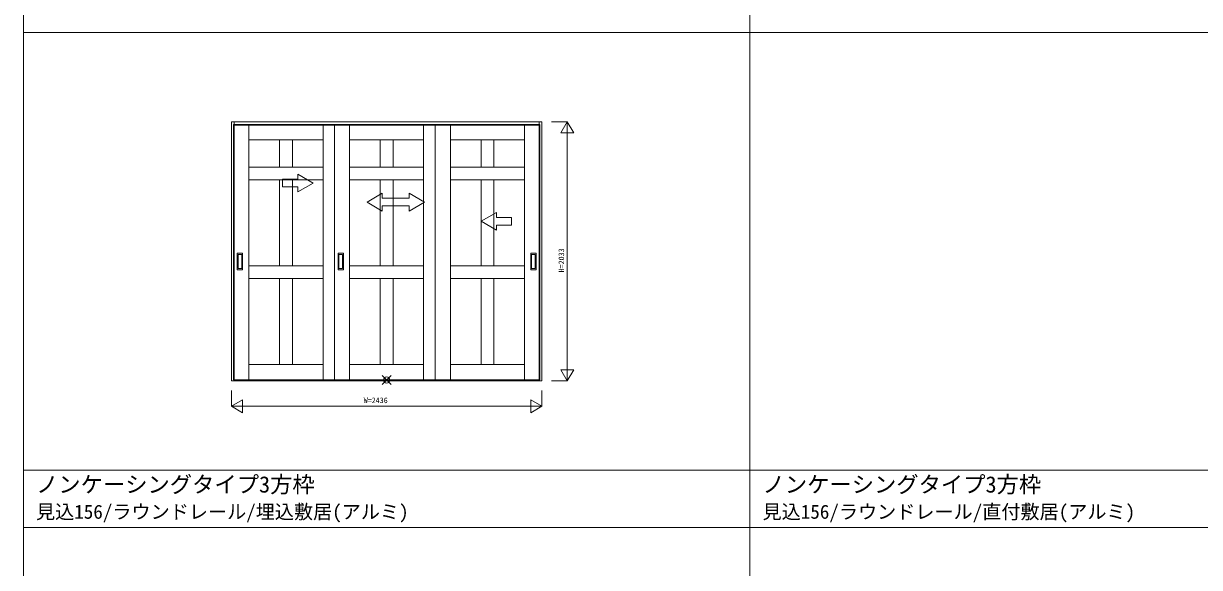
# Model space of a CAD drawing. Units: millimetres, scale not verified. Extents: x -14341 to 14341, y -10000 to 10000.
# Drawn here: x -14341 to -5111, y -4269 to 1 of the extents above; entities that cross this region are included whole.
import ezdxf
from ezdxf.enums import TextEntityAlignment as Align

# ---------------------------------------------------------------- set-up
doc = ezdxf.new("R2010")
doc.units = ezdxf.units.MM
doc.header["$LTSCALE"] = 50
doc.layers.add('0-0_0', color=7, linetype='Continuous')
for name, color, linetype, lineweight in [('0-1_YKK_F1', 7, 'Continuous', 18), ('0-2_YKK_IN', 1, 'Continuous', 18), ('0-3_YKK_A1', 4, 'Continuous', 18), ('0-4_YKK_N1', 2, 'Continuous', 18)]:
    doc.layers.add(name, color=color, linetype=linetype, lineweight=lineweight)
doc.styles.add('ＭＳ ゴシック', font='')
doc.styles.get('ＭＳ ゴシック').set_extended_font_data('MS Gothic')

msp = doc.modelspace()

# ---------------------------------------------------------------- linework, layer by layer
at = {"layer": '0-1_YKK_F1'}
for p, q in [((-14340.51, -10000), (-14340.51, 10000)), ((-8640.51, -10000), (-8640.51, 9500)), ((-14340.51, -70), (14159.49, -70)), ((-14340.51, -3505), (14159.49, -3505)), ((-14340.51, -3955), (14159.49, -3955))]:
    msp.add_line(p, q, dxfattribs=at)
at = {"layer": '0-2_YKK_IN'}
for p, q in [((-11525.86, -2832.86), (-11455.15, -2762.14)), ((-11525.86, -2762.14), (-11455.15, -2832.86))]:
    msp.add_line(p, q, dxfattribs=at)
msp.add_circle((-11490.51, -2797.5), 25, dxfattribs=at)
at = {"layer": '0-3_YKK_A1'}
for p, q in [((-12688.51, -771), (-12688.51, -2804)), ((-10292.51, -795), (-12688.51, -795)), ((-10292.51, -798), (-12688.51, -798)), ((-10292.51, -2804), (-10292.51, -771)), ((-12068.07, -1251), (-12188.07, -1181.72)), ((-12188.07, -1221), (-12188.07, -1181.72)), ((-12068.07, -1251), (-12188.07, -1320.28)), ((-12188.07, -1320.28), (-12188.07, -1281)), ((-11644.51, -1401), (-11524.51, -1331.72)), ((-11524.51, -1331.72), (-11524.51, -1371)), ((-11524.51, -1371), (-11314.51, -1371)), ((-11314.51, -1331.72), (-11314.51, -1371)), ((-11194.51, -1401), (-11314.51, -1331.72)), ((-11644.51, -1401), (-11524.51, -1471)), ((-11524.51, -1431), (-11524.51, -1471)), ((-11314.51, -1431), (-11524.51, -1431)), ((-11194.51, -1401), (-11314.51, -1471)), ((-11314.51, -1431), (-11314.51, -1471)), ((-10749.32, -1551), (-10629.32, -1481.72)), ((-10749.32, -1551), (-10629.32, -1620.28)), ((-10629.32, -1521), (-10629.32, -1481.72)), ((-10629.32, -1620.28), (-10629.32, -1581)), ((-12663.01, -1930.5), (-12663.01, -1802.5)), ((-12622.01, -1801.5), (-12662.01, -1801.5)), ((-12657.01, -1920.5), (-12657.01, -1812.5)), ((-12656.01, -1811.5), (-12628.01, -1811.5)), ((-12627.01, -1812.5), (-12627.01, -1920.5)), ((-12621.01, -1930.5), (-12621.01, -1802.5)), ((-11872.01, -1930.5), (-11872.01, -1802.5)), ((-11831.01, -1801.5), (-11871.01, -1801.5)), ((-11866.01, -1920.5), (-11866.01, -1812.5)), ((-11865.01, -1811.5), (-11837.01, -1811.5)), ((-11836.01, -1812.5), (-11836.01, -1920.5)), ((-11830.01, -1930.5), (-11830.01, -1802.5)), ((-10360.01, -1930.5), (-10360.01, -1802.5)), ((-10359.01, -1801.5), (-10319.01, -1801.5)), ((-10354.01, -1812.5), (-10354.01, -1920.5)), ((-10325.01, -1811.5), (-10353.01, -1811.5)), ((-10324.01, -1920.5), (-10324.01, -1812.5)), ((-10318.01, -1930.5), (-10318.01, -1802.5)), ((-12622.01, -1931.5), (-12662.01, -1931.5)), ((-12628.01, -1921.5), (-12656.01, -1921.5)), ((-11989.01, -1901), (-12572.01, -1900.89)), ((-11831.01, -1931.5), (-11871.01, -1931.5)), ((-11837.01, -1921.5), (-11865.01, -1921.5)), ((-11200.01, -1901), (-11781.01, -1900.89)), ((-10409.01, -1901), (-10990.01, -1900.89)), ((-10359.01, -1931.5), (-10319.01, -1931.5)), ((-10353.01, -1921.5), (-10325.01, -1921.5)), ((-12572.01, -2000.89), (-11989.01, -2001)), ((-11781.01, -2000.89), (-11200.01, -2001)), ((-10990.01, -2000.89), (-10409.01, -2001)), ((-11989.01, -2676), (-12572.01, -2676)), ((-11200.01, -2676), (-11781.01, -2676)), ((-10409.01, -2676), (-10990.01, -2676)), ((-12688.51, -2800), (-10292.51, -2800)), ((-12688.51, -2804), (-10292.51, -2804)), ((-12572.01, -2796), (-11989.01, -2796)), ((-11989.01, -2796), (-11869.01, -2796)), ((-11781.01, -2796), (-11200.01, -2796)), ((-11200.01, -2796), (-11080.01, -2796)), ((-10990.01, -2796), (-10409.01, -2796))]:
    msp.add_line(p, q, dxfattribs=at)
for points in [[(-10292.51, -2804), (-10272.51, -2804), (-10272.51, -771), (-12708.51, -771), (-12708.51, -2804), (-12688.51, -2804)], [(-11869.01, -792), (-11989.01, -792), (-11989.01, -2796)], [(-11080.01, -792), (-11200.01, -792), (-11200.01, -2796)], [(-12188.07, -1221), (-12308.07, -1221), (-12308.07, -1281), (-12188.07, -1281)], [(-10629.32, -1521), (-10509.32, -1521), (-10509.32, -1581), (-10629.32, -1581)]]:
    msp.add_lwpolyline(points, dxfattribs=at)
for points in [[(-12692.01, -2796), (-12572.01, -2796), (-12572.01, -792), (-12692.01, -792)], [(-12572.01, -912), (-11989.01, -912), (-11989.01, -792), (-12572.01, -792)], [(-11901.01, -2796), (-11781.01, -2796), (-11781.01, -792), (-11901.01, -792)], [(-11781.01, -912), (-11200.01, -912), (-11200.01, -792), (-11781.01, -792)], [(-11110.01, -2796), (-10990.01, -2796), (-10990.01, -792), (-11110.01, -792)], [(-10990.01, -912), (-10409.01, -912), (-10409.01, -792), (-10990.01, -792)], [(-10409.01, -2796), (-10289.01, -2796), (-10289.01, -792), (-10409.01, -792)], [(-12330.51, -912), (-12330.51, -1125.95), (-12230.51, -1125.95), (-12230.51, -912)], [(-11540.51, -912), (-11540.51, -1125.95), (-11440.51, -1125.95), (-11440.51, -912)], [(-10749.51, -912), (-10749.51, -1125.95), (-10649.51, -1125.95), (-10649.51, -912)], [(-12572.01, -1225.89), (-11989.01, -1226), (-11989.01, -1126), (-12572.01, -1125.89)], [(-11781.01, -1225.89), (-11200.01, -1226), (-11200.01, -1126), (-11781.01, -1125.89)], [(-10990.01, -1225.89), (-10409.01, -1226), (-10409.01, -1126), (-10990.01, -1125.89)], [(-12330.51, -1225.95), (-12330.51, -1900.95), (-12230.51, -1900.95), (-12230.51, -1225.95)], [(-11540.51, -1225.95), (-11540.51, -1900.95), (-11440.51, -1900.95), (-11440.51, -1225.95)], [(-10749.51, -1225.95), (-10749.51, -1900.95), (-10649.51, -1900.95), (-10649.51, -1225.95)], [(-12330.51, -2000.95), (-12330.51, -2676), (-12230.51, -2676), (-12230.51, -2000.95)], [(-11540.51, -2000.95), (-11540.51, -2676), (-11440.51, -2676), (-11440.51, -2000.95)], [(-10749.51, -2000.95), (-10749.51, -2676), (-10649.51, -2676), (-10649.51, -2000.95)]]:
    msp.add_lwpolyline(points, close=True, dxfattribs=at)
for centre, start, end in [((-12662.01, -1802.5), 90, 180), ((-12656.01, -1812.5), 90, 180), ((-12628.01, -1812.5), 0, 90), ((-12622.01, -1802.5), 0, 90), ((-11871.01, -1802.5), 90, 180), ((-11865.01, -1812.5), 90, 180), ((-11837.01, -1812.5), 0, 90), ((-11831.01, -1802.5), 0, 90), ((-10359.01, -1802.5), 90, 180), ((-10353.01, -1812.5), 90, 180), ((-10325.01, -1812.5), 360, 90), ((-10319.01, -1802.5), 0, 90), ((-12662.01, -1930.5), 180, 270), ((-12656.01, -1920.5), 180, 270), ((-12628.01, -1920.5), 270, 0), ((-12622.01, -1930.5), 270, 0), ((-11871.01, -1930.5), 180, 270), ((-11865.01, -1920.5), 180, 270), ((-11837.01, -1920.5), 270, 0), ((-11831.01, -1930.5), 270, 0), ((-10359.01, -1930.5), 180, 270), ((-10353.01, -1920.5), 180, 270), ((-10325.01, -1920.5), 270, 360), ((-10319.01, -1930.5), 270, 0)]:
    msp.add_arc(centre, 1, start, end, dxfattribs=at)
at = {"layer": '0-4_YKK_N1'}
for p, q in [((-10197.51, -771), (-10072.51, -771)), ((-10072.51, -771), (-10072.51, -2804)), ((-10122.51, -857.6), (-10022.51, -857.6)), ((-10122.51, -2717.4), (-10022.51, -2717.4)), ((-10197.51, -2804), (-10072.51, -2804)), ((-10272.51, -2879), (-10272.51, -3004)), ((-12708.51, -3004), (-12621.91, -2954)), ((-12708.51, -3004), (-12621.91, -3054)), ((-12621.91, -2954), (-12621.91, -3054)), ((-10359.11, -2954), (-10272.51, -3004))]:
    msp.add_line(p, q, dxfattribs=at)
for points in [[(-10122.51, -857.6), (-10072.51, -771), (-10022.51, -857.6)], [(-10122.51, -2717.4), (-10072.51, -2804), (-10022.51, -2717.4)], [(-12708.51, -2879), (-12708.51, -3004), (-10272.51, -3004)], [(-10359.11, -2954), (-10359.11, -3054), (-10272.51, -3004)]]:
    msp.add_lwpolyline(points, dxfattribs=at)

# ---------------------------------------------------------------- texts
at = {"layer": '0-0_0', "style": 'ＭＳ ゴシック'}
for s, height, p in [('ノンケーシングタイプ3方枠', 128.3, (-14242.51, -3719.88)), ('ノンケーシングタイプ3方枠', 128.3, (-8540.51, -3719.88)), ('見込156/ラウンドレール/埋込敷居(アルミ)', 110, (-14242.51, -3919.93)), ('見込156/ラウンドレール/直付敷居(アルミ)', 110, (-8540.51, -3919.93))]:
    msp.add_text(s, height=height, dxfattribs=at).set_placement(p, align=Align.BOTTOM_LEFT)
at = {"layer": '0-4_YKK_N1', "color": 7, "style": 'ＭＳ ゴシック'}
msp.add_text('H=2033', height=43.99, rotation=90, dxfattribs=at).set_placement((-10084.51, -1952.5), align=Align.BOTTOM_LEFT)
msp.add_text('W=2436', height=43.99, dxfattribs=at).set_placement((-11670.51, -2992), align=Align.BOTTOM_LEFT)

doc.saveas('drawing.dxf')
